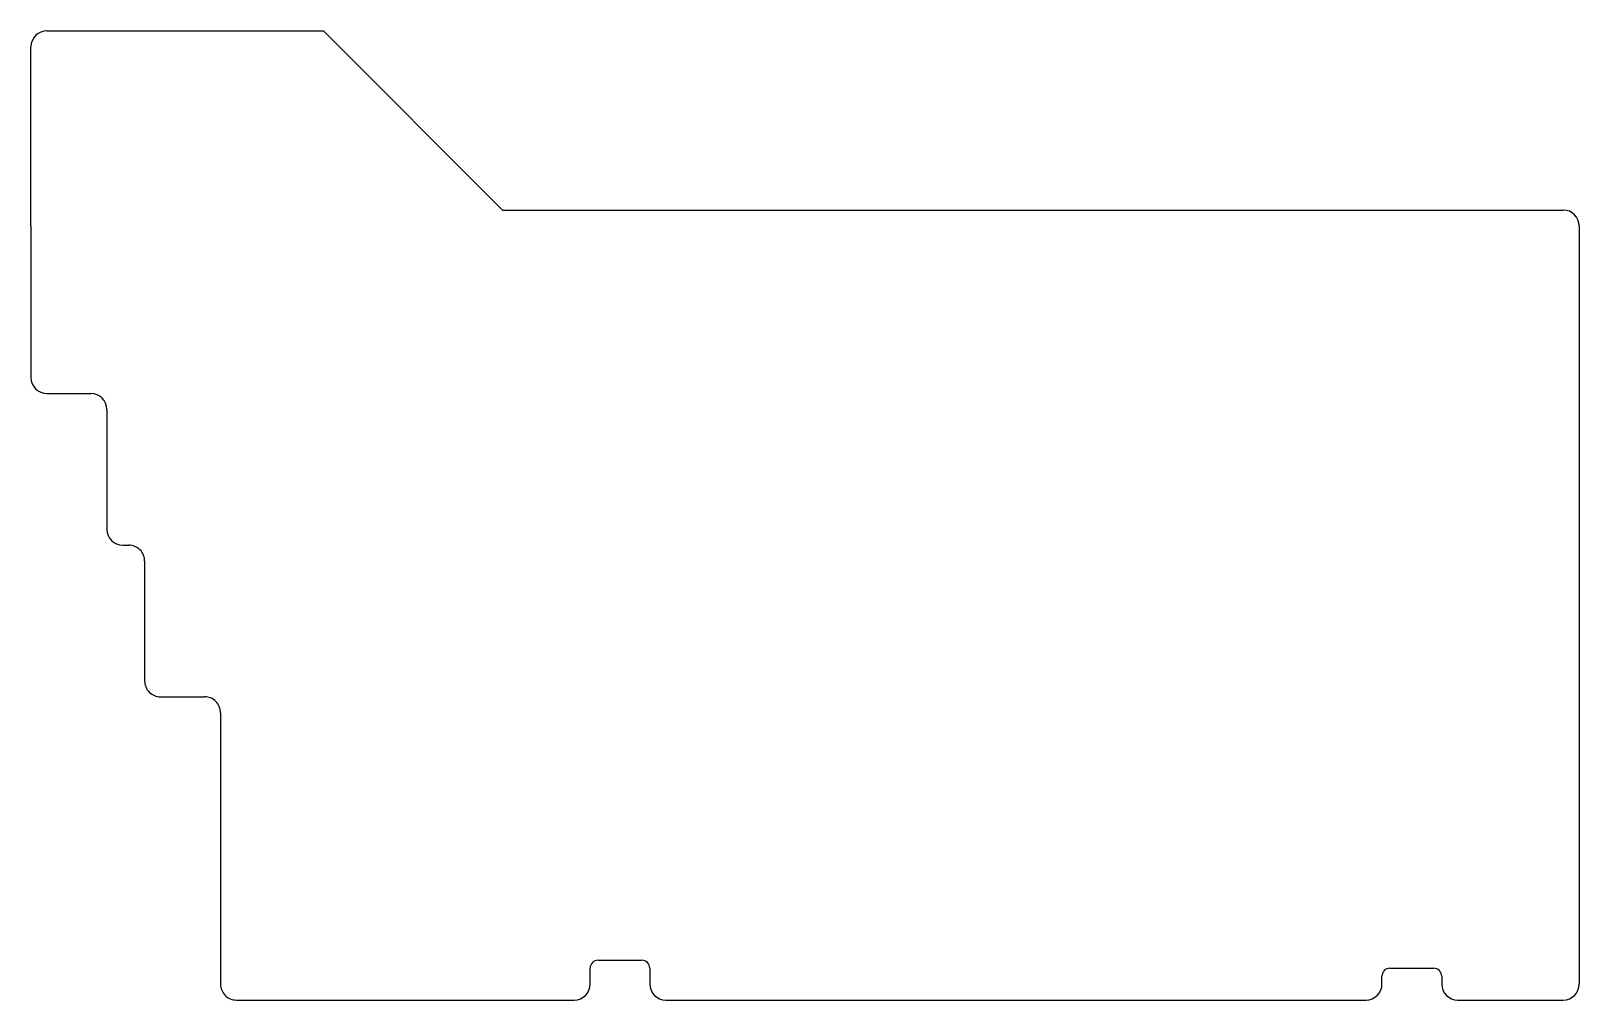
# Model space of a CAD drawing. Header units: millimetres. Extents: x -26 to 169, y -1 to 120.
import ezdxf

# ---------------------------------------------------------------- set-up
doc = ezdxf.new("R2010")
doc.units = ezdxf.units.MM
doc.layers.get('0').update_dxf_attribs({"linetype": 'CONTINUOUS'})

msp = doc.modelspace()

# ---------------------------------------------------------------- linework, layer by layer
for p, q in [((-23.81, 120.42), (10.94, 120.42)), ((10.94, 120.42), (33.44, 97.92)), ((-25.81, 95.92), (-25.81, 118.42)), ((33.44, 97.92), (109.42, 97.92)), ((109.42, 97.92), (166.69, 97.92)), ((-25.81, 95.92), (-25.81, 76.87)), ((168.69, 95.92), (168.69, 0.67)), ((-23.81, 74.87), (-18.29, 74.87)), ((-16.29, 72.87), (-16.29, 57.82)), ((-14.29, 55.82), (-13.53, 55.82)), ((-11.53, 53.82), (-11.53, 38.77)), ((-9.53, 36.77), (-4, 36.77)), ((-2, 34.77), (-2, 0.67)), ((44.44, 0.67), (44.44, 2.67)), ((45.44, 3.67), (50.94, 3.67)), ((51.94, 2.67), (51.94, 0.67)), ((144.93, 2.67), (150.43, 2.67)), ((143.93, 0.67), (143.93, 1.67)), ((151.43, 1.67), (151.43, 0.67)), ((0, -1.33), (42.44, -1.33)), ((53.94, -1.33), (141.93, -1.33)), ((153.43, -1.33), (166.69, -1.33))]:
    msp.add_line(p, q)
for centre, radius, start, end in [((-23.81, 118.42), 2, 90, 180), ((166.69, 95.92), 2, 0, 90), ((-23.81, 76.87), 2, 180, 270), ((-18.29, 72.87), 2, 0, 90), ((-14.29, 57.82), 2, 180, 270), ((-13.53, 53.82), 2, -0.0006, 90), ((-9.53, 38.77), 2, 179.9994, 270), ((-4, 34.77), 2, -0.0008, 90), ((45.44, 2.67), 1, 90, 180), ((50.94, 2.67), 1, 0, 90), ((144.93, 1.67), 1, 90, 180), ((150.43, 1.67), 1, 0, 90), ((0, 0.67), 2, 179.9992, 270), ((42.44, 0.67), 2, 270, 360), ((53.94, 0.67), 2, 180, 270), ((141.93, 0.67), 2, 270, 360), ((153.43, 0.67), 2, 180, 270), ((166.69, 0.67), 2, -90, 0)]:
    msp.add_arc(centre, radius, start, end)

doc.saveas('drawing.dxf')
